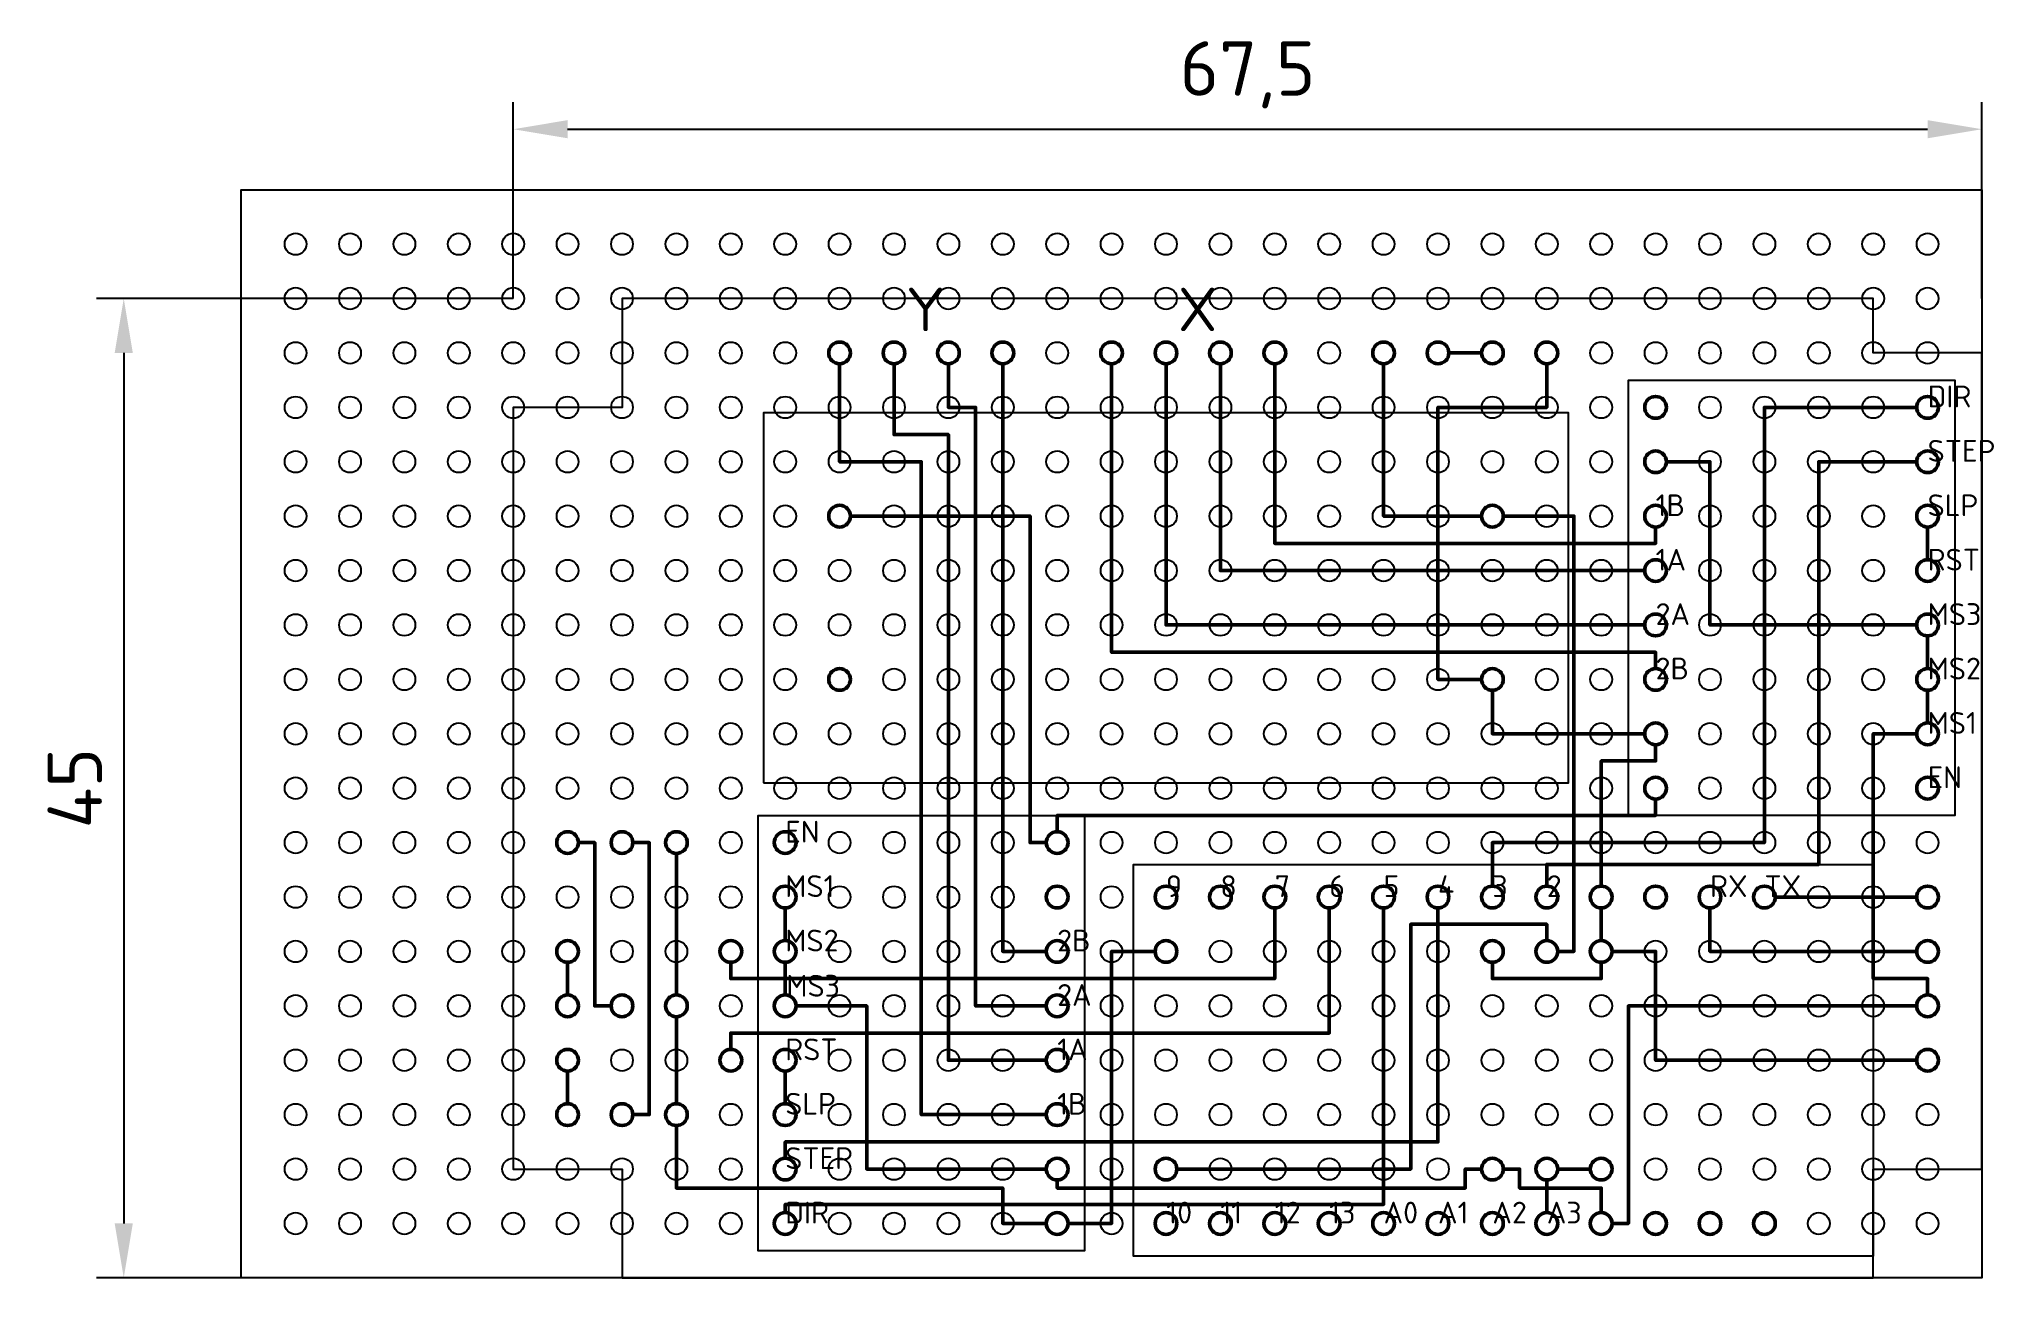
# Model space of a CAD drawing. Header units: millimetres. Extents: x 2080.4 to 2170.3, y 1069.6 to 1126.5.
import ezdxf

# ---------------------------------------------------------------- set-up
doc = ezdxf.new("R2010")
doc.units = ezdxf.units.MM
doc.layers.get('0').update_dxf_attribs({"lineweight": 50})
doc.layers.add('1', color=7, linetype='Continuous', plot=False)
doc.styles.get("Standard").update_dxf_attribs({"font": 'isocpeur.ttf'})
doc.dimstyles.new('ISO-25', dxfattribs={"dimtxt": 2.5, "dimasz": 2.5, "dimexe": 1.25, "dimexo": 0, "dimgap": 1, "dimtad": 1, "dimtxsty": 'Standard', "dimcen": 2.5, "dimadec": 0, "dimazin": 0, "dimtfac": 1, "dimtmove": 0, "dimatfit": 3, "dimfxl": 1, "dimarcsym": 0})

# ---------------------------------------------------------------- blocks, each defined once
blk = doc.blocks.new('*U0')
at = {"color": 18, "true_color": 0x000000}
blk.add_circle((0, 0), 0.5, dxfattribs=at)
blk = doc.blocks.new('*U1')
at = {"layer": '1', "color": 0, "linetype": 'ByBlock', "lineweight": -2, "transparency": 16777216}
for p in [(0, 45), (2.5, 45), (5, 45), (7.5, 45), (10, 45), (12.5, 45), (15, 45), (17.5, 45), (20, 45), (22.5, 45), (25, 45), (27.5, 45), (30, 45), (32.5, 45), (35, 45), (37.5, 45), (40, 45), (42.5, 45), (45, 45), (47.5, 45), (50, 45), (52.5, 45), (55, 45), (57.5, 45), (60, 45), (62.5, 45), (65, 45), (67.5, 45), (70, 45), (72.5, 45), (75, 45), (0, 42.5), (2.5, 42.5), (5, 42.5), (7.5, 42.5), (10, 42.5), (12.5, 42.5), (15, 42.5), (17.5, 42.5), (20, 42.5), (22.5, 42.5), (25, 42.5), (27.5, 42.5), (30, 42.5), (32.5, 42.5), (35, 42.5), (37.5, 42.5), (40, 42.5), (42.5, 42.5), (45, 42.5), (47.5, 42.5), (50, 42.5), (52.5, 42.5), (55, 42.5), (57.5, 42.5), (60, 42.5), (62.5, 42.5), (65, 42.5), (67.5, 42.5), (70, 42.5), (72.5, 42.5), (75, 42.5), (0, 40), (2.5, 40), (5, 40), (7.5, 40), (10, 40), (12.5, 40), (15, 40), (17.5, 40), (20, 40), (22.5, 40), (25, 40), (27.5, 40), (30, 40), (32.5, 40), (35, 40), (37.5, 40), (40, 40), (42.5, 40), (45, 40), (47.5, 40), (50, 40), (52.5, 40), (55, 40), (57.5, 40), (60, 40), (62.5, 40), (65, 40), (67.5, 40), (70, 40), (72.5, 40), (75, 40), (0, 37.5), (2.5, 37.5), (5, 37.5), (7.5, 37.5), (10, 37.5), (12.5, 37.5), (15, 37.5), (17.5, 37.5), (20, 37.5), (22.5, 37.5), (25, 37.5), (27.5, 37.5), (30, 37.5), (32.5, 37.5), (35, 37.5), (37.5, 37.5), (40, 37.5), (42.5, 37.5), (45, 37.5), (47.5, 37.5), (50, 37.5), (52.5, 37.5), (55, 37.5), (57.5, 37.5), (60, 37.5), (62.5, 37.5), (65, 37.5), (67.5, 37.5), (70, 37.5), (72.5, 37.5), (75, 37.5), (0, 35), (2.5, 35), (5, 35), (7.5, 35), (10, 35), (12.5, 35), (15, 35), (17.5, 35), (20, 35), (22.5, 35), (25, 35), (27.5, 35), (30, 35), (32.5, 35), (35, 35), (37.5, 35), (40, 35), (42.5, 35), (45, 35), (47.5, 35), (50, 35), (52.5, 35), (55, 35), (57.5, 35), (60, 35), (62.5, 35), (65, 35), (67.5, 35), (70, 35), (72.5, 35), (75, 35), (0, 32.5), (2.5, 32.5), (5, 32.5), (7.5, 32.5), (10, 32.5), (12.5, 32.5), (15, 32.5), (17.5, 32.5), (20, 32.5), (22.5, 32.5), (25, 32.5), (27.5, 32.5), (30, 32.5), (32.5, 32.5), (35, 32.5), (37.5, 32.5), (40, 32.5), (42.5, 32.5), (45, 32.5), (47.5, 32.5), (50, 32.5), (52.5, 32.5), (55, 32.5), (57.5, 32.5), (60, 32.5), (62.5, 32.5), (65, 32.5), (67.5, 32.5), (70, 32.5), (72.5, 32.5), (75, 32.5), (0, 30), (2.5, 30), (5, 30), (7.5, 30), (10, 30), (12.5, 30), (15, 30), (17.5, 30), (20, 30), (22.5, 30), (25, 30), (27.5, 30), (30, 30), (32.5, 30), (35, 30), (37.5, 30), (40, 30), (42.5, 30), (45, 30), (47.5, 30), (50, 30), (52.5, 30), (55, 30), (57.5, 30), (60, 30), (62.5, 30), (65, 30), (67.5, 30), (70, 30), (72.5, 30), (75, 30), (0, 27.5), (2.5, 27.5), (5, 27.5), (7.5, 27.5), (10, 27.5), (12.5, 27.5), (15, 27.5), (17.5, 27.5), (20, 27.5), (22.5, 27.5), (25, 27.5), (27.5, 27.5), (30, 27.5), (32.5, 27.5), (35, 27.5), (37.5, 27.5), (40, 27.5), (42.5, 27.5), (45, 27.5), (47.5, 27.5), (50, 27.5), (52.5, 27.5), (55, 27.5), (57.5, 27.5), (60, 27.5), (62.5, 27.5), (65, 27.5), (67.5, 27.5), (70, 27.5), (72.5, 27.5), (75, 27.5), (0, 25), (2.5, 25), (5, 25), (7.5, 25), (10, 25), (12.5, 25), (15, 25), (17.5, 25), (20, 25), (22.5, 25), (25, 25), (27.5, 25), (30, 25), (32.5, 25), (35, 25), (37.5, 25), (40, 25), (42.5, 25), (45, 25), (47.5, 25), (50, 25), (52.5, 25), (55, 25), (57.5, 25), (60, 25), (62.5, 25), (65, 25), (67.5, 25), (70, 25), (72.5, 25), (75, 25), (0, 22.5), (2.5, 22.5), (5, 22.5), (7.5, 22.5), (10, 22.5), (12.5, 22.5), (15, 22.5), (17.5, 22.5), (20, 22.5), (22.5, 22.5), (25, 22.5), (27.5, 22.5), (30, 22.5), (32.5, 22.5), (35, 22.5), (37.5, 22.5), (40, 22.5), (42.5, 22.5), (45, 22.5), (47.5, 22.5), (50, 22.5), (52.5, 22.5), (55, 22.5), (57.5, 22.5), (60, 22.5), (62.5, 22.5), (65, 22.5), (67.5, 22.5), (70, 22.5), (72.5, 22.5), (75, 22.5), (0, 20), (2.5, 20), (5, 20), (7.5, 20), (10, 20), (12.5, 20), (15, 20), (17.5, 20), (20, 20), (22.5, 20), (25, 20), (27.5, 20), (30, 20), (32.5, 20), (35, 20), (37.5, 20), (40, 20), (42.5, 20), (45, 20), (47.5, 20), (50, 20), (52.5, 20), (55, 20), (57.5, 20), (60, 20), (62.5, 20), (65, 20), (67.5, 20), (70, 20), (72.5, 20), (75, 20), (0, 17.5), (2.5, 17.5), (5, 17.5), (7.5, 17.5), (10, 17.5), (12.5, 17.5), (15, 17.5), (17.5, 17.5), (20, 17.5), (22.5, 17.5), (25, 17.5), (27.5, 17.5), (30, 17.5), (32.5, 17.5), (35, 17.5), (37.5, 17.5), (40, 17.5), (42.5, 17.5), (45, 17.5), (47.5, 17.5), (50, 17.5), (52.5, 17.5), (55, 17.5), (57.5, 17.5), (60, 17.5), (62.5, 17.5), (65, 17.5), (67.5, 17.5), (70, 17.5), (72.5, 17.5), (75, 17.5), (0, 15), (2.5, 15), (5, 15), (7.5, 15), (10, 15), (12.5, 15), (15, 15), (17.5, 15), (20, 15), (22.5, 15), (25, 15), (27.5, 15), (30, 15), (32.5, 15), (35, 15), (37.5, 15), (40, 15), (42.5, 15), (45, 15), (47.5, 15), (50, 15), (52.5, 15), (55, 15), (57.5, 15), (60, 15), (62.5, 15), (65, 15), (67.5, 15), (70, 15), (72.5, 15), (75, 15), (0, 12.5), (2.5, 12.5), (5, 12.5), (7.5, 12.5), (10, 12.5), (12.5, 12.5), (15, 12.5), (17.5, 12.5), (20, 12.5), (22.5, 12.5), (25, 12.5), (27.5, 12.5), (30, 12.5), (32.5, 12.5), (35, 12.5), (37.5, 12.5), (40, 12.5), (42.5, 12.5), (45, 12.5), (47.5, 12.5), (50, 12.5), (52.5, 12.5), (55, 12.5), (57.5, 12.5), (60, 12.5), (62.5, 12.5), (65, 12.5), (67.5, 12.5), (70, 12.5), (72.5, 12.5), (75, 12.5), (0, 10), (2.5, 10), (5, 10), (7.5, 10), (10, 10), (12.5, 10), (15, 10), (17.5, 10), (20, 10), (22.5, 10), (25, 10), (27.5, 10), (30, 10), (32.5, 10), (35, 10), (37.5, 10), (40, 10), (42.5, 10), (45, 10), (47.5, 10), (50, 10), (52.5, 10), (55, 10), (57.5, 10), (60, 10), (62.5, 10), (65, 10), (67.5, 10), (70, 10), (72.5, 10), (75, 10), (0, 7.5), (2.5, 7.5), (5, 7.5), (7.5, 7.5), (10, 7.5), (12.5, 7.5), (15, 7.5), (17.5, 7.5), (20, 7.5), (22.5, 7.5), (25, 7.5), (27.5, 7.5), (30, 7.5), (32.5, 7.5), (35, 7.5), (37.5, 7.5), (40, 7.5), (42.5, 7.5), (45, 7.5), (47.5, 7.5), (50, 7.5), (52.5, 7.5), (55, 7.5), (57.5, 7.5), (60, 7.5), (62.5, 7.5), (65, 7.5), (67.5, 7.5), (70, 7.5), (72.5, 7.5), (75, 7.5), (0, 5), (2.5, 5), (5, 5), (7.5, 5), (10, 5), (12.5, 5), (15, 5), (17.5, 5), (20, 5), (22.5, 5), (25, 5), (27.5, 5), (30, 5), (32.5, 5), (35, 5), (37.5, 5), (40, 5), (42.5, 5), (45, 5), (47.5, 5), (50, 5), (52.5, 5), (55, 5), (57.5, 5), (60, 5), (62.5, 5), (65, 5), (67.5, 5), (70, 5), (72.5, 5), (75, 5), (0, 2.5), (2.5, 2.5), (5, 2.5), (7.5, 2.5), (10, 2.5), (12.5, 2.5), (15, 2.5), (17.5, 2.5), (20, 2.5), (22.5, 2.5), (25, 2.5), (27.5, 2.5), (30, 2.5), (32.5, 2.5), (35, 2.5), (37.5, 2.5), (40, 2.5), (42.5, 2.5), (45, 2.5), (47.5, 2.5), (50, 2.5), (52.5, 2.5), (55, 2.5), (57.5, 2.5), (60, 2.5), (62.5, 2.5), (65, 2.5), (67.5, 2.5), (70, 2.5), (72.5, 2.5), (75, 2.5), (0, 0), (2.5, 0), (5, 0), (7.5, 0), (10, 0), (12.5, 0), (15, 0), (17.5, 0), (20, 0), (22.5, 0), (25, 0), (27.5, 0), (30, 0), (32.5, 0), (35, 0), (37.5, 0), (40, 0), (42.5, 0), (45, 0), (47.5, 0), (50, 0), (52.5, 0), (55, 0), (57.5, 0), (60, 0), (62.5, 0), (65, 0), (67.5, 0), (70, 0), (72.5, 0), (75, 0)]:
    blk.add_blockref('*U0', p, dxfattribs=at)
blk = doc.blocks.new('*D2')
at = {"layer": '1', "color": 0, "lineweight": -2, "transparency": 16777216}
for p, q in [((2102.225, 1114.579), (2102.225, 1123.608)), ((2169.725, 1114.579), (2169.725, 1123.608)), ((2104.725, 1122.358), (2167.225, 1122.358))]:
    blk.add_line(p, q, dxfattribs=at)
at = {"layer": '1', "color": 0, "transparency": 16777216}
for points in [[(2104.725, 1122.775), (2104.725, 1121.942), (2102.225, 1122.358)], [(2167.225, 1122.775), (2167.225, 1121.942), (2169.725, 1122.358)]]:
    blk.add_solid(points, dxfattribs=at)
at = {"layer": '1', "color": 0, "transparency": 16777216, "insert": (2135.975, 1124.858), "char_height": 2.5, "attachment_point": 5}
blk.add_mtext('67,5', dxfattribs=at)
blk = doc.blocks.new('*D3')
at = {"layer": '1', "color": 0, "lineweight": -2, "transparency": 16777216}
for p, q in [((2102.225, 1114.579), (2083.077, 1114.579)), ((2084.327, 1112.079), (2084.327, 1072.079)), ((2102.225, 1069.579), (2083.077, 1069.579))]:
    blk.add_line(p, q, dxfattribs=at)
at = {"layer": '1', "color": 0, "transparency": 16777216}
for points in [[(2083.91, 1112.079), (2084.744, 1112.079), (2084.327, 1114.579)], [(2083.91, 1072.079), (2084.744, 1072.079), (2084.327, 1069.579)]]:
    blk.add_solid(points, dxfattribs=at)
at = {"layer": '1', "color": 0, "transparency": 16777216, "insert": (2082.077, 1092.079), "char_height": 2.5, "attachment_point": 5, "rotation": 90}
blk.add_mtext('45', dxfattribs=at)

msp = doc.modelspace()

# ---------------------------------------------------------------- linework, layer by layer
at = {"color": 6}
msp.add_line((2145.225, 1112.079), (2146.725, 1112.079), dxfattribs=at)
at = {"color": 4}
for p, q in [((2167.225, 1102.579), (2167.225, 1104.079)), ((2166.725, 1087.079), (2160.225, 1087.079)), ((2114.725, 1079.079), (2114.725, 1077.579))]:
    msp.add_line(p, q, dxfattribs=at)
at = {"color": 1}
for p, q in [((2167.225, 1099.079), (2167.225, 1097.579)), ((2167.225, 1096.579), (2167.225, 1095.079)), ((2114.725, 1085.079), (2114.725, 1086.579)), ((2114.725, 1082.579), (2114.725, 1084.079))]:
    msp.add_line(p, q, dxfattribs=at)
for p, q in [((2109.725, 1089.079), (2109.725, 1082.579)), ((2152.225, 1085.079), (2152.225, 1086.579)), ((2109.725, 1081.579), (2109.725, 1077.579))]:
    msp.add_line(p, q)
at = {"color": 5}
for p, q in [((2104.725, 1084.079), (2104.725, 1082.579)), ((2104.725, 1079.079), (2104.725, 1077.579))]:
    msp.add_line(p, q, dxfattribs=at)
at = {"color": 3}
for p, q in [((2150.225, 1074.579), (2151.725, 1074.579)), ((2149.725, 1074.079), (2149.725, 1072.579))]:
    msp.add_line(p, q, dxfattribs=at)
at = {"color": 4}
for points in [[(2117.225, 1111.579), (2117.225, 1107.079), (2120.975, 1107.079), (2120.975, 1077.079), (2126.725, 1077.079)], [(2126.725, 1079.579), (2122.225, 1079.579), (2122.225, 1108.329), (2119.725, 1108.329), (2119.725, 1111.579)], [(2126.725, 1082.079), (2123.475, 1082.079), (2123.475, 1109.579), (2122.225, 1109.579), (2122.225, 1111.579)], [(2124.725, 1111.579), (2124.725, 1084.579), (2126.725, 1084.579)], [(2154.725, 1097.579), (2154.725, 1098.329), (2129.725, 1098.329), (2129.725, 1111.579)], [(2132.225, 1111.579), (2132.225, 1099.579), (2154.225, 1099.579)], [(2154.225, 1102.079), (2134.725, 1102.079), (2134.725, 1111.579)], [(2154.725, 1104.079), (2154.725, 1103.329), (2137.225, 1103.329), (2137.225, 1111.579)], [(2106.725, 1082.079), (2105.975, 1082.079), (2105.975, 1089.579), (2105.225, 1089.579)], [(2107.725, 1077.079), (2108.475, 1077.079), (2108.475, 1089.579), (2107.725, 1089.579)], [(2157.225, 1086.579), (2157.225, 1084.579), (2166.725, 1084.579)]]:
    msp.add_lwpolyline(points, dxfattribs=at)
at = {"color": 6}
for points in [[(2146.725, 1104.579), (2142.225, 1104.579), (2142.225, 1111.579)], [(2147.725, 1104.579), (2150.975, 1104.579), (2150.975, 1084.579), (2150.225, 1084.579)], [(2132.725, 1074.579), (2143.475, 1074.579), (2143.475, 1085.829), (2149.725, 1085.829), (2149.725, 1085.079)]]:
    msp.add_lwpolyline(points, dxfattribs=at)
for points in [[(2146.725, 1097.079), (2144.725, 1097.079), (2144.725, 1109.579), (2149.725, 1109.579), (2149.725, 1111.579)], [(2147.225, 1096.579), (2147.225, 1094.579), (2154.225, 1094.579)], [(2152.225, 1087.579), (2152.225, 1093.329), (2154.725, 1093.329), (2154.725, 1094.079)], [(2127.725, 1072.079), (2129.725, 1072.079), (2129.725, 1084.579), (2131.725, 1084.579)], [(2152.725, 1084.579), (2154.725, 1084.579), (2154.725, 1079.579), (2166.725, 1079.579)], [(2152.225, 1084.079), (2152.225, 1083.329), (2147.225, 1083.329), (2147.225, 1084.079)], [(2109.725, 1076.579), (2109.725, 1073.704), (2124.725, 1073.704), (2124.725, 1072.079), (2126.725, 1072.079)]]:
    msp.add_lwpolyline(points)
at = {"color": 5}
for points in [[(2166.725, 1109.579), (2159.725, 1109.579), (2159.725, 1089.579), (2147.225, 1089.579), (2147.225, 1087.579)], [(2149.725, 1087.579), (2149.725, 1088.579), (2162.225, 1088.579), (2162.225, 1107.079), (2166.725, 1107.079)], [(2137.225, 1086.631), (2137.225, 1083.329), (2112.225, 1083.329), (2112.225, 1084.079)], [(2139.725, 1086.579), (2139.725, 1080.829), (2112.225, 1080.829), (2112.225, 1080.079)], [(2114.725, 1072.579), (2114.725, 1072.954), (2142.225, 1072.954), (2142.225, 1086.579)], [(2144.725, 1086.579), (2144.725, 1075.829), (2114.725, 1075.829), (2114.725, 1075.079)]]:
    msp.add_lwpolyline(points, dxfattribs=at)
at = {"color": 1}
for points in [[(2166.725, 1099.579), (2157.225, 1099.579), (2157.225, 1107.079), (2155.225, 1107.079)], [(2166.725, 1094.579), (2164.725, 1094.579), (2164.725, 1083.329), (2167.225, 1083.329), (2167.225, 1082.579)], [(2115.225, 1082.079), (2118.475, 1082.079), (2118.475, 1074.579), (2126.725, 1074.579)], [(2152.725, 1072.079), (2153.475, 1072.079), (2153.475, 1082.079), (2166.725, 1082.079)], [(2146.725, 1074.579), (2145.975, 1074.579), (2145.975, 1073.704), (2127.225, 1073.704), (2127.225, 1074.079)], [(2152.225, 1072.579), (2152.225, 1073.704), (2148.475, 1073.704), (2148.475, 1074.579), (2147.725, 1074.579)]]:
    msp.add_lwpolyline(points, dxfattribs=at)
at = {"color": 40, "true_color": 0xffbf00}
for points in [[(2117.725, 1104.579), (2125.975, 1104.579), (2125.975, 1089.579), (2126.725, 1089.579)], [(2154.725, 1091.579), (2154.725, 1090.829), (2127.225, 1090.829), (2127.225, 1090.079)]]:
    msp.add_lwpolyline(points, dxfattribs=at)
at = {"color": 5}
for centre in [(2117.225, 1112.079), (2137.225, 1112.079), (2167.225, 1109.579), (2167.225, 1107.079), (2137.225, 1087.079), (2139.725, 1087.079), (2142.225, 1087.079), (2144.725, 1087.079), (2147.225, 1087.079), (2149.725, 1087.079), (2104.725, 1084.579), (2112.225, 1084.579), (2104.725, 1082.079), (2104.725, 1079.579), (2112.225, 1079.579), (2104.725, 1077.079), (2114.725, 1074.579), (2114.725, 1072.079)]:
    msp.add_circle(centre, 0.5, dxfattribs=at)
at = {"color": 40, "true_color": 0xffbf00}
for centre in [(2119.725, 1112.079), (2134.725, 1112.079), (2117.225, 1104.579), (2154.725, 1092.079), (2127.225, 1089.579)]:
    msp.add_circle(centre, 0.5, dxfattribs=at)
at = {"color": 3}
for centre in [(2122.225, 1112.079), (2132.225, 1112.079), (2149.725, 1074.579), (2152.225, 1074.579), (2149.725, 1072.079)]:
    msp.add_circle(centre, 0.5, dxfattribs=at)
at = {"color": 1}
for centre in [(2124.725, 1112.079), (2129.725, 1112.079), (2154.725, 1107.079), (2167.225, 1099.579), (2167.225, 1097.079), (2167.225, 1094.579), (2114.725, 1087.079), (2114.725, 1084.579), (2114.725, 1082.079), (2167.225, 1082.079), (2127.225, 1074.579), (2147.225, 1074.579), (2152.225, 1072.079)]:
    msp.add_circle(centre, 0.5, dxfattribs=at)
at = {"color": 6}
for centre in [(2142.225, 1112.079), (2144.725, 1112.079), (2147.225, 1112.079), (2147.225, 1104.579), (2149.725, 1084.579), (2132.225, 1074.579)]:
    msp.add_circle(centre, 0.5, dxfattribs=at)
for centre in [(2149.725, 1112.079), (2154.725, 1109.579), (2117.225, 1097.079), (2147.225, 1097.079), (2154.725, 1094.579), (2109.725, 1089.579), (2127.225, 1087.079), (2152.225, 1087.079), (2132.225, 1084.579), (2147.225, 1084.579), (2152.225, 1084.579), (2109.725, 1082.079), (2167.225, 1079.579), (2109.725, 1077.079), (2127.225, 1072.079), (2157.225, 1072.079)]:
    msp.add_circle(centre, 0.5)
at = {"color": 4}
for centre in [(2154.725, 1104.579), (2167.225, 1104.579), (2154.725, 1102.079), (2167.225, 1102.079), (2154.725, 1099.579), (2154.725, 1097.079), (2104.725, 1089.579), (2107.225, 1089.579), (2157.225, 1087.079), (2159.725, 1087.079), (2167.225, 1087.079), (2127.225, 1084.579), (2167.225, 1084.579), (2107.225, 1082.079), (2127.225, 1082.079), (2114.725, 1079.579), (2127.225, 1079.579), (2107.225, 1077.079), (2114.725, 1077.079), (2127.225, 1077.079)]:
    msp.add_circle(centre, 0.5, dxfattribs=at)
at = {"color": 8}
for centre in [(2167.225, 1092.079), (2114.725, 1089.579), (2132.225, 1087.079), (2134.725, 1087.079), (2154.725, 1087.079), (2132.225, 1072.079), (2134.725, 1072.079), (2137.225, 1072.079), (2139.725, 1072.079), (2142.225, 1072.079), (2144.725, 1072.079), (2147.225, 1072.079), (2154.725, 1072.079), (2159.725, 1072.079)]:
    msp.add_circle(centre, 0.5, dxfattribs=at)
at = {"layer": '1', "color": 18, "true_color": 0x000000}
for points in [[(2169.725, 1119.579), (2169.725, 1069.579), (2089.725, 1069.579), (2089.725, 1119.579)], [(2153.475, 1090.829), (2153.475, 1110.829), (2168.475, 1110.829), (2168.475, 1090.829)], [(2113.725, 1092.329), (2150.725, 1092.329), (2150.725, 1109.329), (2113.725, 1109.329)], [(2128.475, 1090.829), (2128.475, 1070.829), (2113.475, 1070.829), (2113.475, 1090.829)], [(2164.725, 1088.579), (2164.725, 1070.579), (2130.725, 1070.579), (2130.725, 1088.579)]]:
    msp.add_lwpolyline(points, close=True, dxfattribs=at)
at = {"layer": '1'}
msp.add_lwpolyline([(2169.725, 1112.079), (2164.725, 1112.079), (2164.725, 1114.579), (2107.225, 1114.579), (2107.225, 1109.579), (2102.225, 1109.579), (2102.225, 1074.579), (2107.225, 1074.579), (2107.225, 1069.579), (2164.725, 1069.579), (2164.725, 1074.579), (2169.725, 1074.579)], close=True, dxfattribs=at)

# ---------------------------------------------------------------- block references
msp.add_blockref('*U1', (2092.225, 1072.079), dxfattribs=at)

# ---------------------------------------------------------------- texts
for s, p in [('DIR', (2167.225, 1109.579)), ('STEP', (2167.225, 1107.079)), ('1B', (2154.725, 1104.579)), ('SLP', (2167.225, 1104.579)), ('1A', (2154.725, 1102.079)), ('RST', (2167.225, 1102.079)), ('2A', (2154.725, 1099.579)), ('MS3', (2167.225, 1099.579)), ('2B', (2154.725, 1097.079)), ('MS2', (2167.225, 1097.079)), ('MS1', (2167.225, 1094.579)), ('EN', (2167.225, 1092.079)), ('EN', (2114.725, 1089.579)), ('MS1', (2114.725, 1087.079)), ('9', (2132.225, 1087.079)), ('8', (2134.725, 1087.079)), ('7', (2137.225, 1087.079)), ('6', (2139.725, 1087.079)), ('5', (2142.225, 1087.079)), ('4', (2144.725, 1087.079)), ('3', (2147.225, 1087.079)), ('2', (2149.725, 1087.079)), ('RX', (2157.225, 1087.079)), ('TX', (2159.725, 1087.079)), ('MS2', (2114.725, 1084.579)), ('2B', (2127.225, 1084.579)), ('MS3', (2114.773, 1082.501)), ('2A', (2127.225, 1082.079)), ('RST', (2114.725, 1079.579)), ('1A', (2127.225, 1079.579)), ('SLP', (2114.725, 1077.079)), ('1B', (2127.225, 1077.079)), ('STEP', (2114.725, 1074.579)), ('DIR', (2114.725, 1072.079)), ('10', (2132.239, 1072.079)), ('11', (2134.725, 1072.079)), ('12', (2137.225, 1072.079)), ('13', (2139.725, 1072.079)), ('A0', (2142.225, 1072.079)), ('A1', (2144.725, 1072.079)), ('A2', (2147.225, 1072.079)), ('A3', (2149.725, 1072.079))]:
    msp.add_text(s, height=1, dxfattribs=at).set_placement(p)
at = {"layer": '1', "char_height": 2, "attachment_point": 1}
for s, insert in [('\\pi0.55;Y', (2119.725, 1115.079)), ('\\pi0.55;X', (2132.225, 1115.079))]:
    msp.add_mtext_dynamic_manual_height_columns(s, width=2.5, gutter_width=10, heights=[0], dxfattribs=dict(at, insert=insert))

# ---------------------------------------------------------------- dimensions: what is measured, and where the dimension line sits
at = {"layer": '1'}
dim = msp.add_linear_dim(base=(2169.725, 1122.358), p1=(2102.225, 1114.579), p2=(2169.725, 1114.579), dimstyle='ISO-25', dxfattribs=at)
dim.commit()
dim.dimension.update_dxf_attribs({"geometry": '*D2', "text_midpoint": (2135.975, 1124.858)})
dim = msp.add_linear_dim(base=(2084.327, 1069.579), p1=(2102.225, 1114.579), p2=(2102.225, 1069.579), angle=90, dimstyle='ISO-25', dxfattribs=at)
dim.commit()
dim.dimension.update_dxf_attribs({"geometry": '*D3', "text_midpoint": (2082.077, 1092.079)})

doc.saveas('drawing.dxf')
